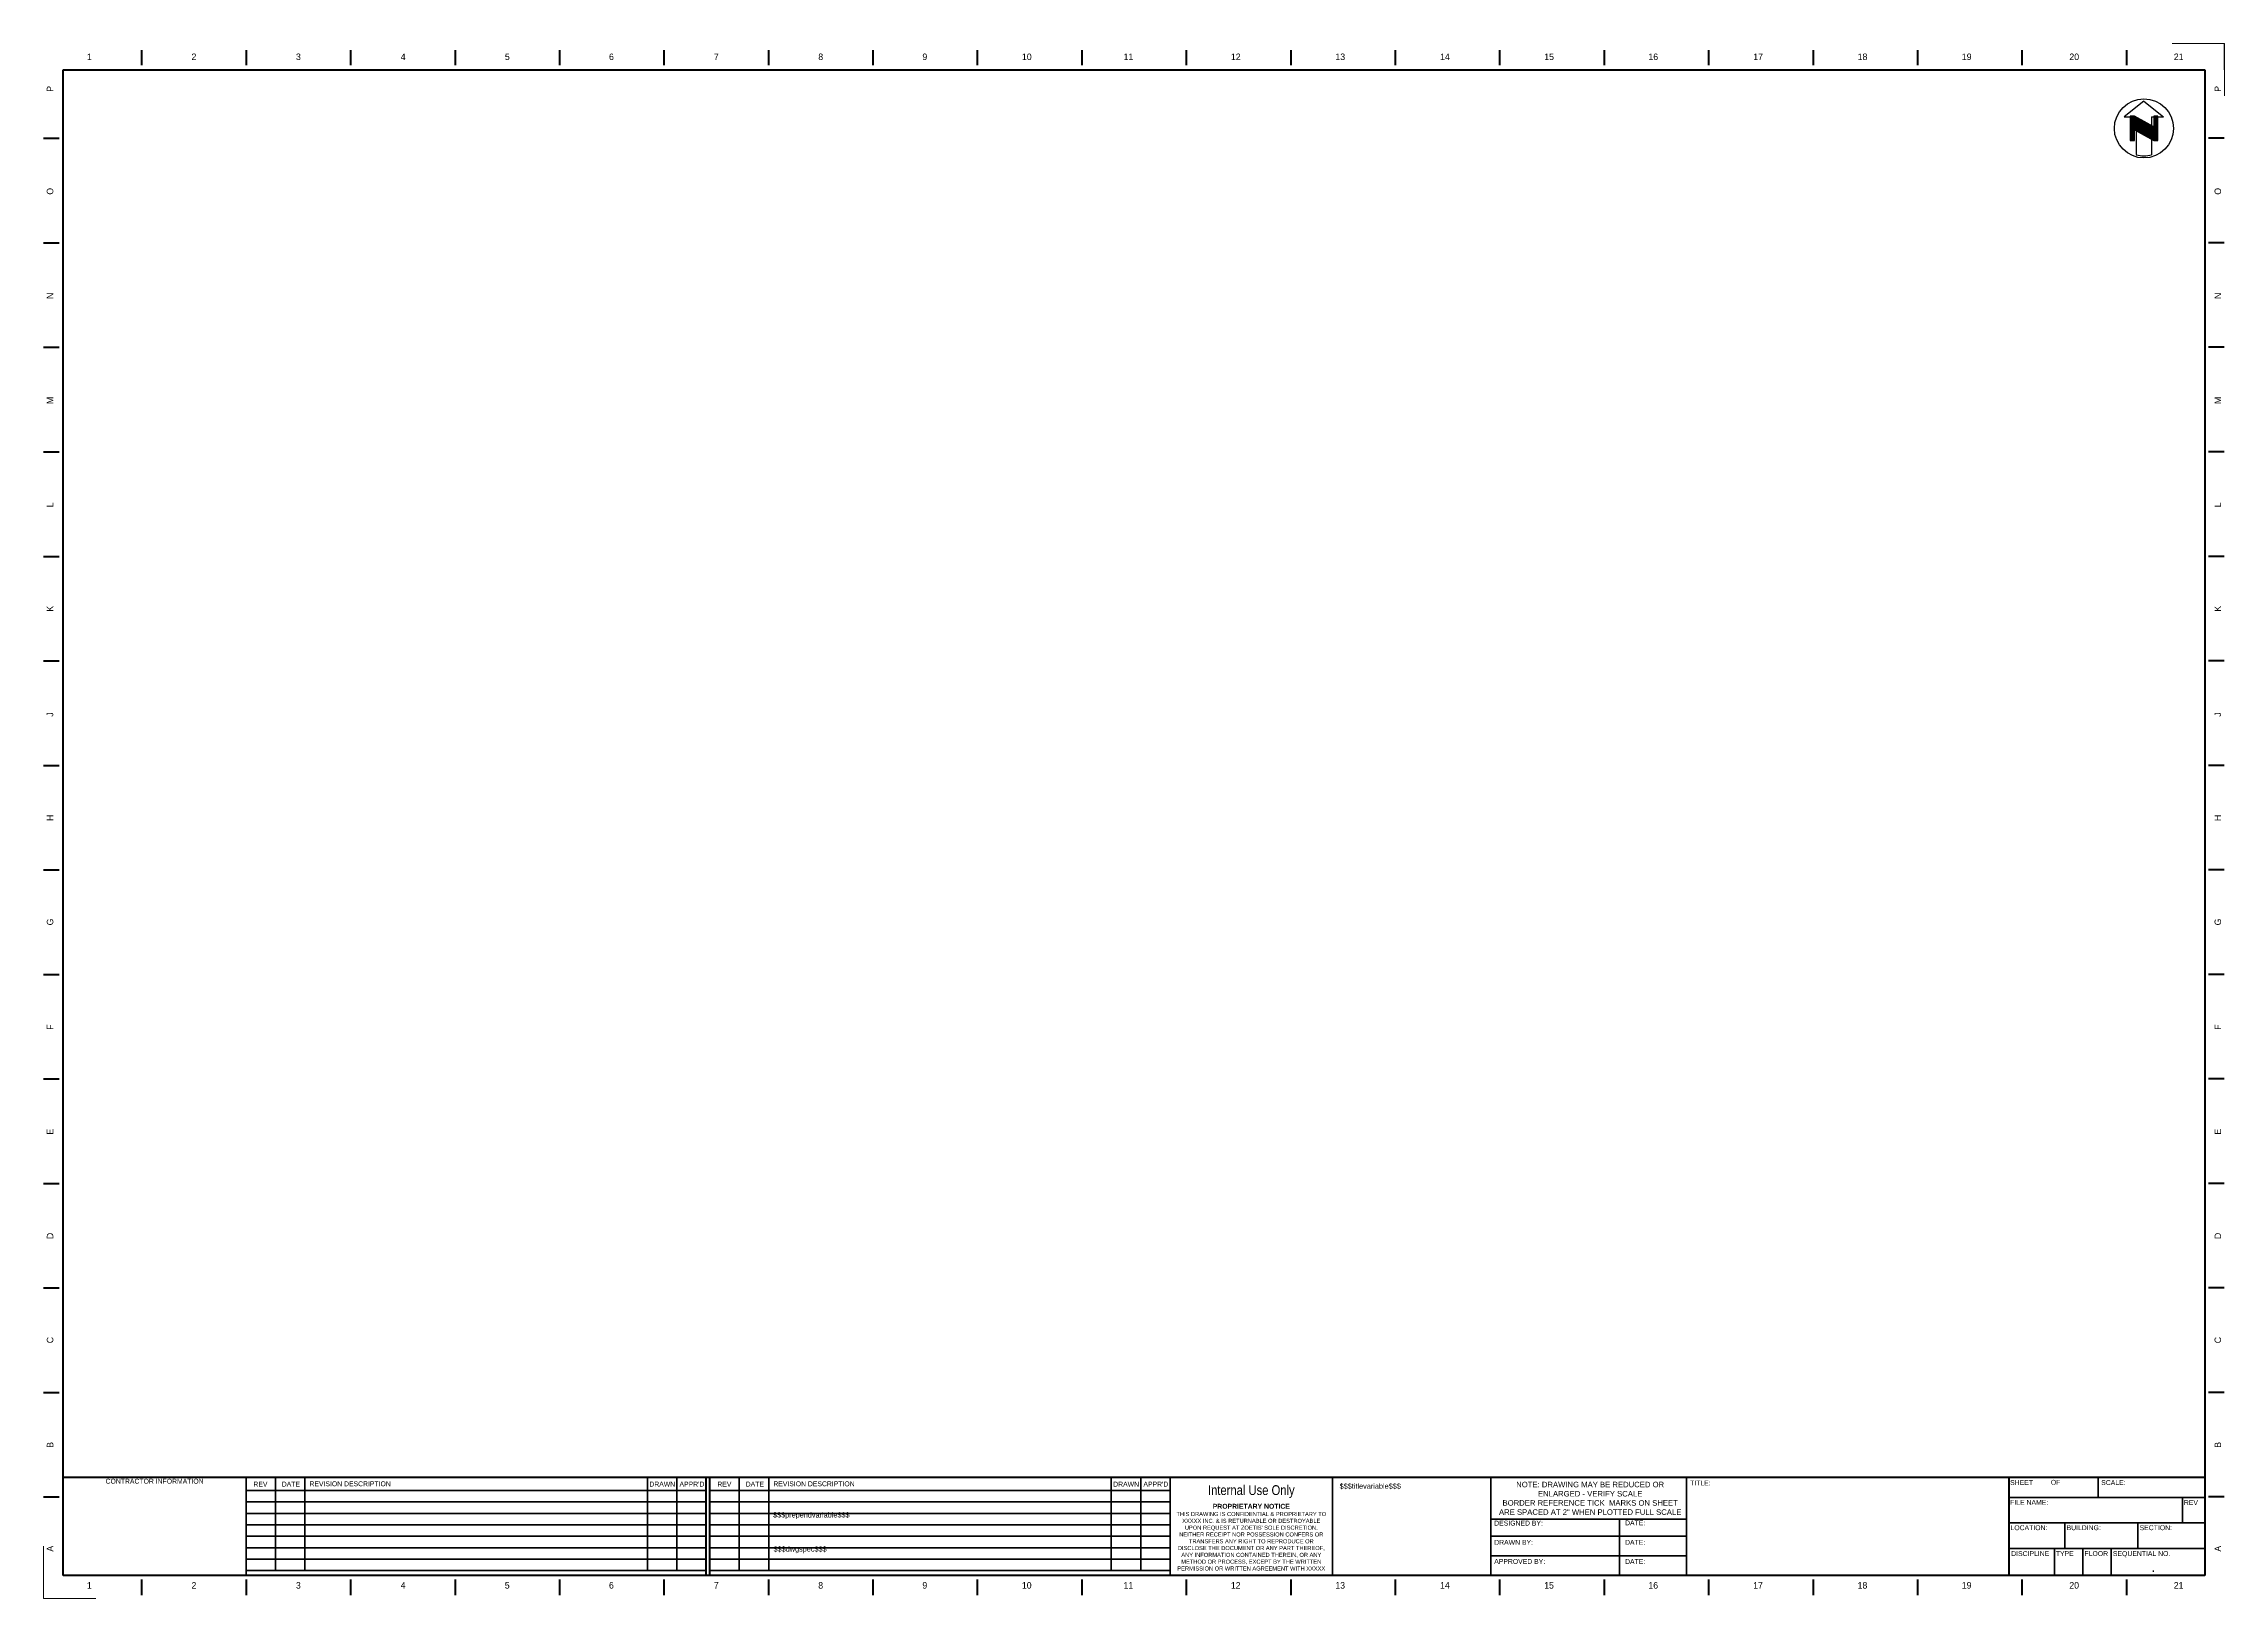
# Model space of a CAD drawing. Header units: inches. Extents: x 0 to 41.8, y 0 to 29.8.
import ezdxf
from ezdxf.enums import TextEntityAlignment as Align

# ---------------------------------------------------------------- set-up
doc = ezdxf.new("R2010")
doc.units = ezdxf.units.IN
doc.header["$MEASUREMENT"] = 0
doc.layers.get('DEFPOINTS').update_dxf_attribs({"linetype": 'CONTINUOUS', "lineweight": 9})
for name, color, linetype, lineweight in [('A-TTLB-MEDM', 5, 'CONTINUOUS', 50), ('A-TTLB-THIK', 5, 'CONTINUOUS', 90), ('A-TTLB-THIN', 5, 'CONTINUOUS', 35)]:
    doc.layers.add(name, color=color, linetype=linetype, lineweight=lineweight)
for name, color, linetype in [('G-ANNO-NARW', 7, 'CONTINUOUS'), ('g-anno-nup', 7, 'CONTINUOUS'), ('g-anno-revs', 7, 'CONTINUOUS'), ('Pfizer Internal Use Only', 7, 'CONTINUOUS')]:
    doc.layers.add(name, color=color, linetype=linetype)
doc.styles.add('ARIAL-P', font='ARIAL.TTF')
doc.styles.add('Style-WORKING', font='WORKING.shx')

# ---------------------------------------------------------------- blocks, each defined once
blk = doc.blocks.new('TEMP')
at = {"layer": 'DEFPOINTS'}
for p, q in [((41.751, 29.75), (40.751, 29.75)), ((41.751, 29.75), (41.751, 28.75)), ((0, 0), (0, 1)), ((0, 0), (1, 0))]:
    blk.add_line(p, q, dxfattribs=at)
blk = doc.blocks.new('unorth')
at = {"layer": 'G-ANNO-NARW'}
for p, q in [((-0.266, 0.234), (-0.266, -0.234)), ((-0.184, 0.234), (-0.266, 0.234)), ((0.187, 0.03), (-0.184, 0.234)), ((0.266, 0.234), (0.187, 0.234)), ((0.187, 0.234), (0.187, 0.03)), ((0.266, -0.234), (0.266, 0.234)), ((-0.266, -0.234), (-0.184, -0.234)), ((-0.184, -0.03), (0.187, -0.234)), ((-0.184, -0.234), (-0.184, -0.03)), ((0.187, -0.234), (0.266, -0.234))]:
    blk.add_line(p, q, dxfattribs=at)
blk.add_circle((0, 0), 0.566, dxfattribs=at)
for points in [[(-0.266, -0.234), (-0.184, -0.234), (-0.266, 0.234), (-0.184, -0.03)], [(-0.266, 0.234), (-0.184, -0.03), (-0.184, 0.234), (-0.184, -0.03)], [(-0.184, 0.234), (-0.184, -0.03), (0.187, 0.03), (0.187, -0.234)], [(0.187, 0.03), (0.266, -0.234), (0.187, 0.234), (0.266, 0.234)], [(0.187, 0.03), (0.187, -0.234), (0.187, 0.03), (0.266, -0.234)]]:
    blk.add_solid(points, dxfattribs=at)
at = {"layer": 'g-anno-nup'}
for p, q in [((0, 0.524), (-0.376, 0.219)), ((0, 0.524), (0.374, 0.22)), ((-0.376, 0.219), (-0.147, 0.219)), ((-0.147, 0.219), (-0.147, -0.502)), ((0.147, 0.22), (0.374, 0.22)), ((0.147, 0.22), (0.147, -0.506)), ((0.187, 0.234), (0.187, 0.03)), ((-0.184, -0.234), (-0.184, -0.03))]:
    blk.add_line(p, q, dxfattribs=at)
blk.add_arc((0.006, 0.018), 0.543, 253.6565, 284.9804, dxfattribs=at)

msp = doc.modelspace()

# ---------------------------------------------------------------- linework, layer by layer
at = {"layer": 'A-TTLB-MEDM'}
for p, q in [((1.877, 29.625), (1.877, 29.335)), ((3.878, 29.625), (3.878, 29.335)), ((5.876, 29.625), (5.876, 29.335)), ((7.876, 29.625), (7.876, 29.335)), ((9.876, 29.625), (9.876, 29.335)), ((11.877, 29.625), (11.877, 29.335)), ((13.877, 29.625), (13.877, 29.335)), ((15.875, 29.625), (15.875, 29.335)), ((17.876, 29.625), (17.876, 29.335)), ((19.876, 29.625), (19.876, 29.335)), ((21.876, 29.625), (21.876, 29.335)), ((23.877, 29.625), (23.877, 29.335)), ((25.875, 29.625), (25.875, 29.335)), ((27.875, 29.625), (27.875, 29.335)), ((29.875, 29.625), (29.875, 29.335)), ((31.876, 29.625), (31.876, 29.335)), ((33.876, 29.625), (33.876, 29.335)), ((35.874, 29.625), (35.874, 29.335)), ((37.875, 29.625), (37.875, 29.335)), ((39.875, 29.625), (39.875, 29.335)), ((0, 27.939), (0.299, 27.939)), ((41.75, 27.939), (41.45, 27.939)), ((0, 25.939), (0.299, 25.939)), ((41.75, 25.939), (41.45, 25.939)), ((0, 23.939), (0.299, 23.939)), ((41.75, 23.939), (41.45, 23.939)), ((0, 21.939), (0.299, 21.939)), ((41.75, 21.939), (41.45, 21.939)), ((0, 19.939), (0.299, 19.939)), ((41.75, 19.939), (41.45, 19.939)), ((0, 17.939), (0.299, 17.939)), ((41.75, 17.939), (41.45, 17.939)), ((0, 15.938), (0.299, 15.938)), ((41.75, 15.938), (41.45, 15.938)), ((0, 13.94), (0.299, 13.94)), ((41.75, 13.94), (41.45, 13.94)), ((0, 11.94), (0.299, 11.94)), ((41.75, 11.94), (41.45, 11.94)), ((0, 9.94), (0.299, 9.94)), ((41.75, 9.94), (41.45, 9.94)), ((0, 7.939), (0.299, 7.939)), ((41.75, 7.939), (41.45, 7.939)), ((0, 5.939), (0.299, 5.939)), ((41.75, 5.939), (41.45, 5.939)), ((0, 3.941), (0.299, 3.941)), ((41.75, 3.941), (41.45, 3.941)), ((0, 1.94), (0.299, 1.94)), ((41.75, 1.94), (41.45, 1.94)), ((1.876, 0.362), (1.876, 0.062)), ((3.877, 0.362), (3.877, 0.062)), ((5.875, 0.362), (5.875, 0.062)), ((7.876, 0.362), (7.876, 0.062)), ((9.876, 0.362), (9.876, 0.062)), ((11.877, 0.362), (11.877, 0.062)), ((13.877, 0.362), (13.877, 0.062)), ((15.875, 0.362), (15.875, 0.062)), ((17.876, 0.362), (17.876, 0.062)), ((19.876, 0.362), (19.876, 0.062)), ((21.876, 0.362), (21.876, 0.062)), ((23.877, 0.362), (23.877, 0.062)), ((25.875, 0.362), (25.875, 0.062)), ((27.875, 0.362), (27.875, 0.062)), ((29.875, 0.362), (29.875, 0.062)), ((31.876, 0.362), (31.876, 0.062)), ((33.876, 0.362), (33.876, 0.062)), ((35.874, 0.362), (35.874, 0.062)), ((37.875, 0.362), (37.875, 0.062)), ((39.875, 0.362), (39.875, 0.062))]:
    msp.add_line(p, q, dxfattribs=at)
at = {"layer": 'A-TTLB-THIK', "lineweight": 100}
for p, q in [((0.375, 29.25), (41.375, 29.25)), ((0.375, 0.437), (0.375, 29.25)), ((41.375, 29.25), (41.375, 0.437)), ((37.625, 2.313), (37.625, 0.437)), ((41.375, 0.437), (0.375, 0.437))]:
    msp.add_line(p, q, dxfattribs=at)
at = {"layer": 'A-TTLB-THIK'}
for p, q in [((41.375, 2.313), (0.375, 2.313)), ((12.685, 0.437), (12.685, 2.313)), ((12.757, 0.437), (12.757, 2.313))]:
    msp.add_line(p, q, dxfattribs=at)
at = {"layer": 'A-TTLB-THIN'}
for p, q in [((3.875, 0.437), (3.875, 2.313)), ((4.437, 0.531), (4.437, 2.313)), ((5, 0.531), (5, 2.313)), ((11.56, 0.531), (11.56, 2.313)), ((12.122, 0.531), (12.122, 2.313)), ((13.319, 0.531), (13.319, 2.313)), ((13.882, 0.531), (13.882, 2.313)), ((20.441, 0.531), (20.441, 2.313)), ((21.004, 0.531), (21.004, 2.313)), ((21.566, 0.437), (21.566, 2.313)), ((24.676, 0.437), (24.676, 2.313)), ((27.706, 0.437), (27.706, 2.313)), ((31.455, 0.437), (31.455, 2.313)), ((39.335, 1.928), (39.335, 2.313)), ((3.875, 2.062), (12.685, 2.062)), ((3.875, 1.844), (12.685, 1.844)), ((12.757, 2.062), (21.566, 2.062)), ((12.757, 1.844), (21.566, 1.844)), ((41.375, 1.928), (37.625, 1.928)), ((40.949, 1.445), (40.949, 1.928)), ((3.875, 1.625), (12.685, 1.625)), ((3.875, 1.406), (12.685, 1.406)), ((12.757, 1.625), (21.566, 1.625)), ((12.757, 1.406), (21.566, 1.406)), ((31.455, 1.518), (27.705, 1.518)), ((30.173, 0.46), (30.173, 1.518)), ((41.375, 1.445), (37.625, 1.445)), ((38.697, 0.953), (38.697, 1.445)), ((40.093, 0.953), (40.093, 1.445)), ((3.875, 1.187), (12.685, 1.187)), ((3.875, 0.969), (12.685, 0.969)), ((12.757, 1.187), (21.566, 1.187)), ((12.757, 0.969), (21.566, 0.969)), ((31.455, 1.187), (27.706, 1.187)), ((41.375, 0.953), (37.625, 0.953)), ((38.497, 0.437), (38.497, 0.953)), ((39.039, 0.437), (39.039, 0.953)), ((39.585, 0.437), (39.585, 0.953)), ((3.875, 0.75), (12.685, 0.75)), ((3.875, 0.531), (12.685, 0.531)), ((12.757, 0.75), (21.566, 0.75)), ((12.757, 0.531), (21.566, 0.531)), ((31.455, 0.812), (27.706, 0.812))]:
    msp.add_line(p, q, dxfattribs=at)
at = {"layer": 'DEFPOINTS'}
for p, q in [((41.25, 29.75), (41.75, 29.75)), ((41.75, 29.25), (41.75, 29.75)), ((0, 0), (0, 0.469)), ((0, 0), (0.528, 0))]:
    msp.add_line(p, q, dxfattribs=at)

# ---------------------------------------------------------------- block references
msp.add_blockref('TEMP', (0, 0), dxfattribs=at)
at = {"layer": 'g-anno-revs'}
for name, p in [('TEMP', (0, 0)), ('unorth', (40.211, 28.128))]:
    msp.add_blockref(name, p, dxfattribs=at)

# ---------------------------------------------------------------- texts
at = {"layer": 'A-TTLB-MEDM', "style": 'Style-WORKING'}
for s, width, p in [('1', 1.00612, (0.877, 29.498)), ('2', 1.00612, (2.878, 29.498)), ('3', 1.000096, (4.878, 29.498)), ('4', 1.018072, (6.884, 29.498)), ('5', 0.99988, (8.877, 29.498)), ('6', 0.99988, (10.871, 29.498)), ('7', 0.99988, (12.879, 29.498)), ('8', 0.99988, (14.878, 29.498)), ('9', 1.012072, (16.871, 29.498)), ('10', 1.007253, (18.823, 29.498)), ('11', 1.002385, (20.769, 29.498)), ('12', 1.002385, (22.824, 29.498)), ('13', 1.004843, (24.824, 29.498)), ('14', 1.007253, (26.829, 29.498)), ('15', 1.002434, (28.823, 29.498)), ('16', 1.002385, (30.817, 29.498)), ('17', 1.002385, (32.824, 29.498)), ('18', 1.004843, (34.823, 29.498)), ('19', 1.007253, (36.817, 29.498)), ('20', 1.004843, (38.876, 29.498)), ('21', 1.004843, (40.876, 29.498)), ('1', 1.002112, (0.876, 0.249)), ('2', 1.002112, (2.877, 0.249)), ('3', 0.996112, (4.877, 0.249)), ('4', 1.014016, (6.883, 0.249)), ('5', 0.995896, (8.876, 0.249)), ('6', 0.995896, (10.87, 0.249)), ('7', 0.995896, (12.878, 0.249)), ('8', 0.995896, (14.877, 0.249)), ('9', 1.00804, (16.87, 0.249)), ('10', 1.00324, (18.822, 0.249)), ('11', 0.998392, (20.768, 0.249)), ('12', 0.998392, (22.823, 0.249)), ('13', 1.00084, (24.823, 0.249)), ('14', 1.00324, (26.828, 0.249)), ('15', 0.99844, (28.822, 0.249)), ('16', 0.998392, (30.816, 0.249)), ('17', 0.998392, (32.823, 0.249)), ('18', 1.00084, (34.822, 0.249)), ('19', 1.00324, (36.816, 0.249)), ('20', 1.00084, (38.875, 0.249)), ('21', 1.00084, (40.875, 0.249))]:
    msp.add_text(s, height=0.125, dxfattribs=dict(at, width=width)).set_placement(p, align=Align.MIDDLE_CENTER)
for s, width, p in [('P', 0.992136, (0.123, 28.885)), ('P', 0.996112, (41.625, 28.885)), ('O', 0.998112, (0.123, 26.924)), ('O', 1.002112, (41.625, 26.924)), ('N', 0.998112, (0.123, 24.924)), ('N', 1.002112, (41.625, 24.924)), ('M', 0.998112, (0.123, 22.924)), ('M', 1.002112, (41.625, 22.924)), ('L', 0.998112, (0.123, 20.924)), ('L', 1.002112, (41.625, 20.924)), ('K', 0.998112, (0.123, 18.936)), ('K', 1.002112, (41.625, 18.936)), ('J', 0.998112, (0.123, 16.912)), ('J', 1.002112, (41.625, 16.912)), ('H', 1.004135, (0.123, 14.935)), ('H', 1.00816, (41.625, 14.935)), ('G', 0.998112, (0.123, 12.943)), ('G', 1.002112, (41.625, 12.943)), ('F', 0.998112, (0.123, 10.931)), ('F', 1.002112, (41.625, 10.931)), ('E', 0.992136, (0.123, 8.93)), ('E', 0.996112, (41.625, 8.93)), ('D', 0.998112, (0.123, 6.936)), ('D', 1.002112, (41.625, 6.936)), ('C', 1.004135, (0.123, 4.942)), ('C', 1.00816, (41.625, 4.942)), ('B', 0.992136, (0.123, 2.937)), ('B', 0.996112, (41.625, 2.937)), ('A', 0.998111, (0.123, 0.95)), ('A', 1.002112, (41.625, 0.95))]:
    msp.add_text(s, height=0.125, rotation=90, dxfattribs=dict(at, width=width)).set_placement(p, align=Align.MIDDLE_CENTER)
at = {"layer": 'A-TTLB-THIN', "style": 'ARIAL-P'}
for s, height, p in [('CONTRACTOR INFORMATION', 0.09375, (2.125, 2.195)), ('REV', 0.0938, (4.151, 2.139)), ('DATE', 0.0938, (4.734, 2.139)), ('REVISION DESCRIPTION', 0.09375, (5.868, 2.145)), ('DRAWN', 0.0938, (11.844, 2.139)), ("APPR'D", 0.0938, (12.412, 2.139)), ('REV', 0.0938, (13.033, 2.139)), ('DATE', 0.0938, (13.616, 2.139)), ('REVISION DESCRIPTION', 0.09375, (14.749, 2.145)), ('DRAWN', 0.0938, (20.725, 2.139)), ("APPR'D", 0.0938, (21.294, 2.139))]:
    msp.add_text(s, height=height, dxfattribs=at).set_placement(p, align=Align.CENTER)
for s, height, p in [('TITLE:', 0.0938, (31.522, 2.16)), ('SHEET ', 0.0938, (37.65, 2.169)), ('OF', 0.0938, (38.429, 2.174)), ('SCALE:', 0.0938, (39.393, 2.169)), ('FILE NAME:', 0.0938, (37.65, 1.79)), ('REV', 0.0938, (40.976, 1.786)), ('DESIGNED BY:', 0.09375, (27.772, 1.393)), ('DATE:', 0.0938, (30.277, 1.397)), ('LOCATION:', 0.0938, (37.656, 1.305)), ('BUILDING:', 0.0938, (38.73, 1.305)), ('SECTION:', 0.0938, (40.129, 1.305)), ('DRAWN BY:', 0.0938, (27.772, 1.026)), ('DATE:', 0.0938, (30.277, 1.026)), ('DISCIPLINE', 0.0938, (37.67, 0.81)), ('TYPE', 0.0938, (38.524, 0.81)), ('FLOOR', 0.0938, (39.073, 0.81)), ('SEQUENTIAL NO.', 0.09375, (39.617, 0.81)), ('APPROVED BY:', 0.09375, (27.772, 0.66)), ('DATE:', 0.0938, (30.277, 0.657)), ('.', 0.188, (40.357, 0.507))]:
    msp.add_text(s, height=height, dxfattribs=at).set_placement(p)
at = {"layer": 'A-TTLB-THIN', "attachment_point": 2, "style": 'ARIAL-P'}
for s, insert, char_height, width in [('NOTE: DRAWING MAY BE REDUCED OR\\PENLARGED - VERIFY SCALE\\PBORDER REFERENCE TICK  MARKS ON SHEET\\PARE SPACED AT 2" WHEN PLOTTED FULL SCALE', (29.609, 2.231), 0.10547, 14.03144), ("{\\pxsm1,;\\fArial|b1|i0|c0|p34;\\H1.2x;PROPRIETARY NOTICE\\P\\fArial|b0|i0|c0|p34;\\H0.833333x;THIS DRAWING IS CONFIDENTIAL & PROPRIETARY TO XXXXX INC. & IS RETURNABLE OR DESTROYABLE UPON REQUEST AT ZOETIS' SOLE DISCRETION. NEITHER RECEIPT NOR POSSESSION CONFERS OR TRANSFERS ANY RIGHT TO REPRODUCE OR DISCLOSE THE DOCUMENT OR ANY PART THEREOF, ANY INFORMATION CONTAINED THEREIN, OR ANY METHOD OR PROCESS, EXCEPT BY THE WRITTEN PERMISSION OR WRITTEN AGREEMENT WITH XXXXX}", (23.121, 1.809), 0.078125, 2.95036)]:
    msp.add_mtext(s, dxfattribs=dict(at, insert=insert, char_height=char_height, width=width))
at = {"layer": 'g-anno-revs', "style": 'ARIAL-P'}
for s, p in [('$$$titlevariable$$$', (24.812, 2.098)), ('$$$prependvariable$$$', (13.963, 1.547)), ('$$$dwgspec$$$', (13.974, 0.894))]:
    msp.add_text(s, height=0.1, dxfattribs=at).set_placement(p)
at = {"layer": 'Pfizer Internal Use Only', "insert": (23.121, 2.165), "char_height": 0.125, "width": 2.89471, "attachment_point": 2, "style": 'ARIAL-P'}
msp.add_mtext('{\\fArial Narrow|b0|i0|c0|p34;\\H1.5x;Internal Use Only}', dxfattribs=at)

doc.saveas('drawing.dxf')
